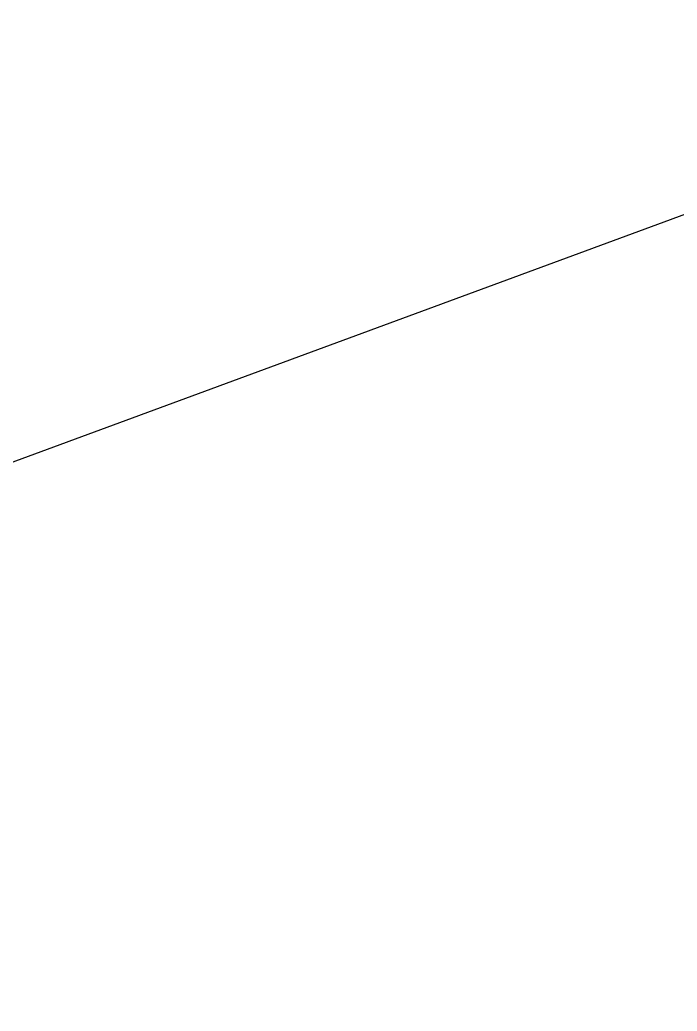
# Model space of a CAD drawing. Extents: x 0 to 613264, y -387505 to 675.
# Drawn here: x 519270 to 522431, y -273091 to -268319 of the extents above; entities that cross this region are included whole.
import ezdxf

# ---------------------------------------------------------------- set-up
doc = ezdxf.new("R2010")
doc.units = 0
for name, color, linetype in [('prlm-VRD', 2, 'Continuous'), ('SA - EBC', 252, 'Continuous'), ('SA - enrobé', 252, 'Continuous')]:
    doc.layers.add(name, color=color, linetype=linetype)

# ---------------------------------------------------------------- blocks, each defined once
blk = doc.blocks.new('A$C1F970F0F')
at = {"layer": 'SA - EBC'}
h = blk.add_hatch(dxfattribs=at)
h.set_pattern_fill('_USER', color=256, scale=74.99999999999999, angle=-325.7236014113932, style=0, pattern_type=0)
h.set_pattern_definition([(34.27639858860678, (-277130161.1279894, -473864756.7787022), (-42.238928459823, 61.97477650275113), [])])
edge = h.paths.add_edge_path()
edge.add_line((5801.470568619522, -3162.013069131843), (4083.559282644929, -3271.123614088357))
edge.add_line((4083.559282644929, -3271.123614088356), (4014.481307725509, -3717.332461968055))
edge.add_line((4014.48130772551, -3717.332461968055), (3135.517961824245, -3810.19300101904))
edge.add_line((3135.517961824245, -3810.19300101904), (2274.245008604417, -3693.648081323564))
edge.add_line((2274.245008604417, -3693.648081323564), (1554.636776175834, -3420.099318784944))
edge.add_arc((2508.775769578408, -2315.674454232369), 1459.498372788833, 157.1868533427094, 229.1754823893534, ccw=False)
edge.add_arc((1966.013830892235, -2087.371785851423), 870.6752834691503, 94.3015183869224, 157.1868533106914, ccw=False)
edge.add_line((1900.708697991695, -1219.149067345796), (2859.239020416566, -1223.495634912559))
edge.add_arc((3100.860739749298, 1265.329539486049), 2500.526305395239, 264.4549516394795, 302.9422754293212)
edge.add_arc((4209.331858878893, -445.3369775435177), 462.1229708170858, 302.9422754305585, 376.8336969250394)
edge.add_arc((2214.122706379954, -1049.006753214115), 2546.655714682971, 16.8336969158998, 38.14703645440247)
edge.add_arc((3041.32627014761, -399.2990096244524), 1494.806919462396, 38.14703657403813, 72.97328584086019)
edge.add_line((3479.031970107599, 1029.988031775616), (2182.437305702805, 1414.38613606858))
edge.add_line((2182.437305702805, 1414.38613606858), (1056.590900019184, 1822.819186472099))
edge.add_arc((1766.412018482452, 3779.442320525911), 2081.398594438606, 212.7495497786225, 250.0603089288685, ccw=False)
edge.add_line((15.86575126143373, 2653.472571668582), (-104.0907319930869, 3091.26353710603))
edge.add_line((-104.0907319930869, 3091.26353710603), (-169.6986146466322, 3639.54836895815))
edge.add_line((-169.6986146466322, 3639.548368958149), (-35.58090533515337, 6158.014854826562))
edge.add_arc((-194.3533792400212, 7143.826589584332), 998.5156357593988, 279.1493507374978, 373.962283499627)
edge.add_arc((2392.201579171132, 7786.918955579627), 1666.786287877102, 172.6269749467245, 193.9622835974407, ccw=False)
edge.add_arc((-45.50651600643437, 8102.354993671941), 791.2455775503726, -7.373025019439765, 16.43829965925021)
edge.add_line((713.3969204091394, 8326.263765657093), (486.7428317772967, 9142.81155059313))
edge.add_line((486.7428317772967, 9142.811550593131), (1338.845530021721, 9564.23852196786))
edge.add_line((1338.845530021721, 9564.23852196786), (1632.623584095551, 8945.24637913095))
edge.add_line((1632.623584095551, 8945.246379130947), (1394.029444699765, 8829.874494032001))
edge.add_line((1394.029444699765, 8829.874494032001), (1731.997733793977, 8131.230781666551))
edge.add_arc((1233.216649704336, 7889.945865525577), 554.0766919865823, -19.640967550384175, 25.815335324856676, ccw=False)
edge.add_line((1755.055695752756, 7703.706797235046), (1558.214479468655, 6807.520788570679))
edge.add_line((1558.214479468655, 6807.52078857068), (1570.021725572625, 6609.158708993335))
edge.add_line((1570.021725572625, 6609.158708993335), (1852.913141606868, 5734.125706863067))
edge.add_line((1852.913141606869, 5734.125706863067), (2726.748207475315, 4020.986816292172))
edge.add_line((2726.748207475315, 4020.986816292172), (3802.352916265851, 4004.947770972833))
edge.add_arc((8355.58168857983, 5950.706307988518), 4951.552134169374, 203.138762427905, 230.8301436200186)
edge.add_arc((13583.66465597079, 12367.85935474512), 13228.79229856088, 230.8301435441083, 233.1638398044412)
edge.add_line((5652.622255943647, 1780.153648245416), (4998.697813068342, 1820.441475819727))
edge.add_line((4998.697813068342, 1820.441475819727), (4863.841220233488, 767.0816613875431))
edge.add_line((4863.841220233488, 767.0816613875434), (5595.355488733695, 631.185878681516))
edge.add_line((5595.355488733695, 631.1858786815158), (5852.747939948536, -2020.707044821664))
edge.add_line((5852.747939948536, -2020.707044821665), (5881.394298709887, -2966.563612924887))
edge.add_line((5881.394298709887, -2966.563612924887), (5801.470568619523, -3162.013069131842))
at = {"layer": 'SA - enrobé'}
blk.add_lwpolyline([(5414.409868809304, 7376.463123443833), (2942.037605992797, 6464.210352506944), (5208.721516685753, 7792.41077509116)], dxfattribs=at)

msp = doc.modelspace()

# ---------------------------------------------------------------- block references
at = {"layer": 'prlm-VRD', "xscale": 9.999999999999998, "yscale": 9.999999999999998, "zscale": 9.999999999999998}
msp.add_blockref('A$C1F970F0F', (474984.9359816406, -340561.1028248291, -9.999999999999997e-07), dxfattribs=at)

doc.saveas('drawing.dxf')
